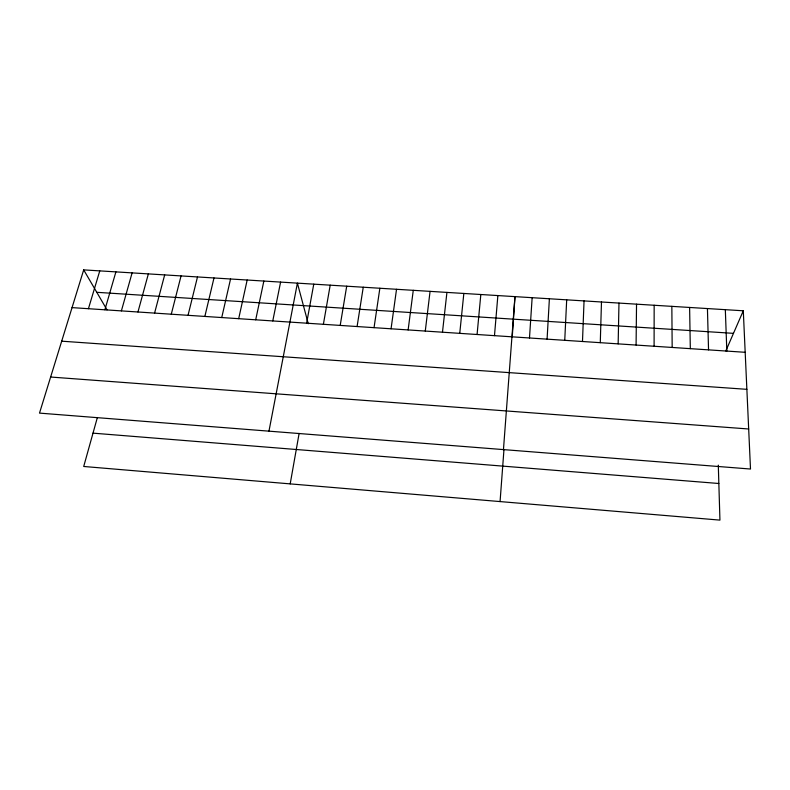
<?xml version="1.0" encoding="UTF-8"?>
<svg xmlns="http://www.w3.org/2000/svg" width="790" height="790" viewBox="0 0 790 790"><rect width="100%" height="100%" fill="white"/><g stroke="black" fill="none" stroke-linecap="round" stroke-linejoin="round"><path stroke-width="1.19" d="M654.1 346.247L654.16 305.256M636.088 345.052L636.533 304.17M618.155 343.867L618.975 303.074M600.282 342.682L601.476 301.987M582.487 341.497L584.047 300.911M564.751 340.322L566.687 299.835M547.085 339.147L549.386 298.758M529.488 337.982L532.144 297.692M512.226 337.271L514.971 296.625L503.457 449.609M500.07 501.581L503.971 449.5M494.481 335.651L497.868 295.569M477.081 334.496L480.824 294.512M459.75 333.35L463.839 293.455M442.479 332.205L446.923 292.409M425.277 331.059L430.066 291.362M408.134 329.924L413.269 290.325M391.06 328.788L396.531 289.278M374.045 327.662L379.862 288.251M357.09 326.537L363.252 287.214M340.204 325.411L346.701 286.187M323.387 324.295L330.2 285.17M290.197 483.885L299.124 433.394M306.619 323.189L313.768 284.153M268.965 431.162L297.405 283.136L308.258 323.722M272.777 320.938L280.598 282.089M255.703 319.802L263.85 281.052M238.689 318.676L247.171 280.016M221.743 317.55L230.552 278.988M204.857 316.425L213.991 277.962M188.04 315.309L197.49 276.944M171.282 314.203L181.058 275.917M154.583 313.097L164.675 274.9M137.954 311.991L148.362 273.893M97.367 417.525L83.71 466.475L719.937 520.116L718.298 465.142M121.384 310.885L132.108 272.886M104.882 309.789L115.903 271.879M88.431 308.702L99.767 270.881M83.691 269.884L39.5 413.111L750.5 469.033L743.291 310.786L83.691 269.884L107.025 309.868M725.822 350.938L743.291 310.786M96.775 292.31L733.476 333.35M72.048 307.616L745.187 352.3M61.689 341.181L746.866 389.332M50.629 377.028L748.673 428.99M93.003 433.147L718.841 483.5M725.329 309.67L726.83 351.076M707.435 308.564L708.541 349.861M689.611 307.458L690.322 348.657M671.846 306.352L672.172 347.452"/></g></svg>
